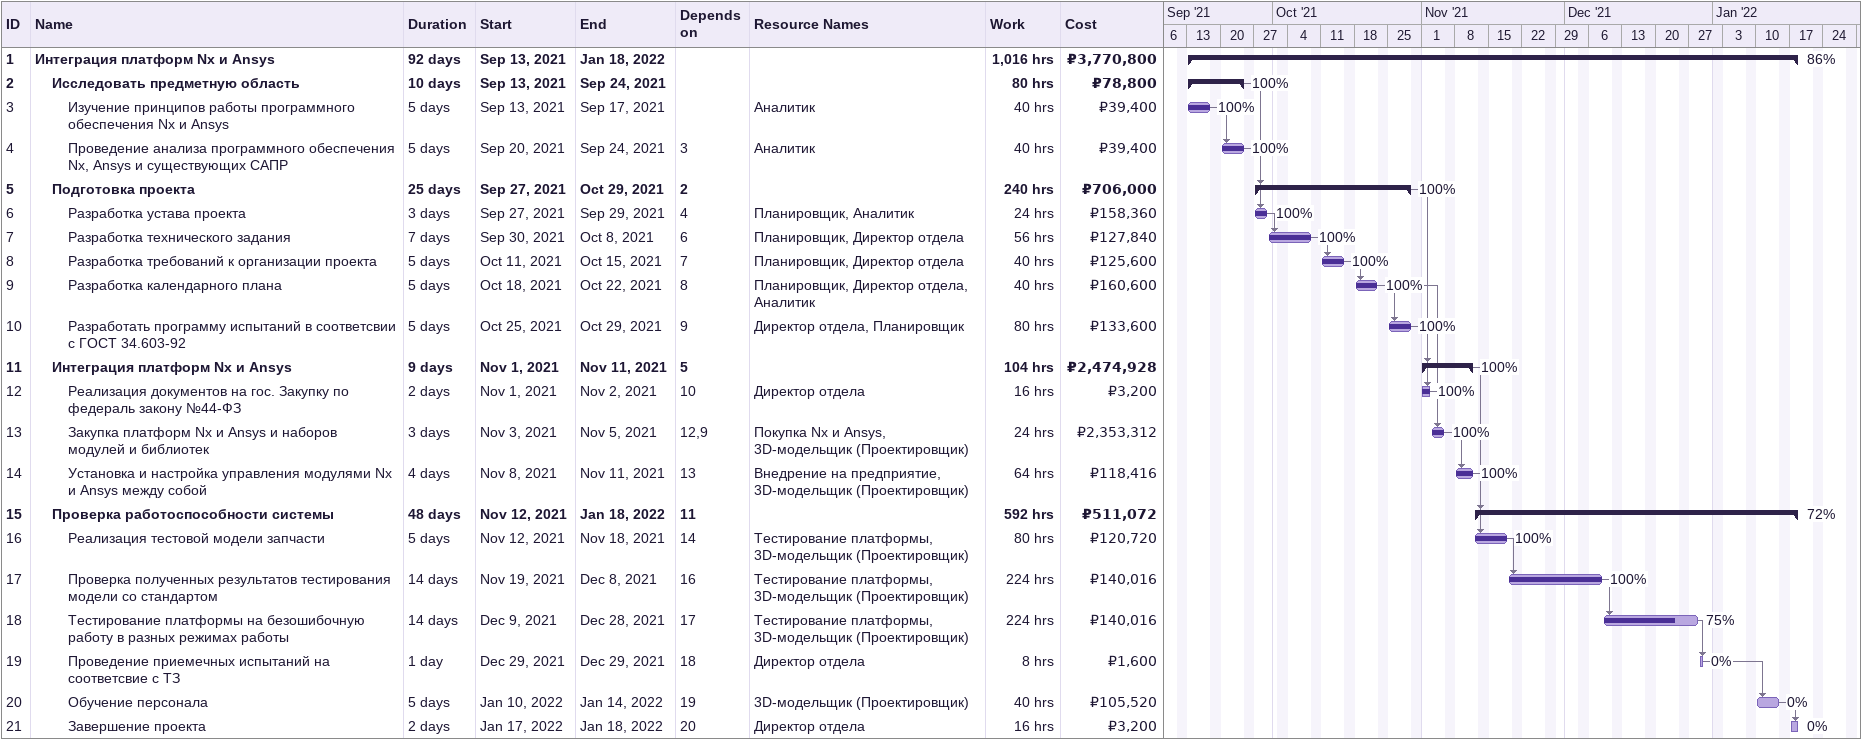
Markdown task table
| ID | Level | Task | Duration | Start | Finish | Predecessors | Resources | % complete | Work (h) | Cost (₽) |
|---|---|---|---|---|---|---|---|---|---|---|
| 1 | 1 | **Интеграция платформ Nx и Ansys** | 92d | 2021-09-13 | 2022-01-18 |  |  | 86 | 1016 | 3770800 |
| 2 | 2 | **Исследовать предметную область** | 10d | 2021-09-13 | 2021-09-24 |  |  | 100 | 80 | 78800 |
| 3 | 3 | Изучение принципов работы программного обеспечения Nx и Ansys | 5d | 2021-09-13 | 2021-09-17 |  | Аналитик | 100 | 40 | 39400 |
| 4 | 3 | Проведение анализа программного обеспечения Nx, Ansys и существующих САПР | 5d | 2021-09-20 | 2021-09-24 | 3 | Аналитик | 100 | 40 | 39400 |
| 5 | 2 | **Подготовка проекта** | 25d | 2021-09-27 | 2021-10-29 | 2 |  | 100 | 240 | 706000 |
| 6 | 3 | Разработка устава проекта | 3d | 2021-09-27 | 2021-09-29 | 4 | Планировщик, Аналитик | 100 | 24 | 158360 |
| 7 | 3 | Разработка технического задания | 7d | 2021-09-30 | 2021-10-08 | 6 | Планировщик, Директор отдела | 100 | 56 | 127840 |
| 8 | 3 | Разработка требований к организации проекта | 5d | 2021-10-11 | 2021-10-15 | 7 | Планировщик, Директор отдела | 100 | 40 | 125600 |
| 9 | 3 | Разработка календарного плана | 5d | 2021-10-18 | 2021-10-22 | 8 | Планировщик, Директор отдела, Аналитик | 100 | 40 | 160600 |
| 10 | 3 | Разработать программу испытаний в соответсвии с ГОСТ 34.603-92 | 5d | 2021-10-25 | 2021-10-29 | 9 | Директор отдела, Планировщик | 100 | 80 | 133600 |
| 11 | 2 | **Интеграция платформ Nx и Ansys** | 9d | 2021-11-01 | 2021-11-11 | 5 |  | 100 | 104 | 2474928 |
| 12 | 3 | Реализация документов на гос. Закупку по федераль закону №44-ФЗ | 2d | 2021-11-01 | 2021-11-02 | 10 | Директор отдела | 100 | 16 | 3200 |
| 13 | 3 | Закупка платформ Nx и Ansys и наборов модулей и библиотек | 3d | 2021-11-03 | 2021-11-05 | 12, 9 | Покупка Nx и Ansys, 3D-модельщик (Проектировщик) | 100 | 24 | 2353312 |
| 14 | 3 | Установка и настройка управления модулями Nx и Ansys между собой | 4d | 2021-11-08 | 2021-11-11 | 13 | Внедрение на предприятие, 3D-модельщик (Проектировщик) | 100 | 64 | 118416 |
| 15 | 2 | **Проверка работоспособности системы** | 48d | 2021-11-12 | 2022-01-18 | 11 |  | 72 | 592 | 511072 |
| 16 | 3 | Реализация тестовой модели запчасти | 5d | 2021-11-12 | 2021-11-18 | 14 | Тестирование платформы, 3D-модельщик (Проектировщик) | 100 | 80 | 120720 |
| 17 | 3 | Проверка полученных результатов тестирования модели со стандартом | 14d | 2021-11-19 | 2021-12-08 | 16 | Тестирование платформы, 3D-модельщик (Проектировщик) | 100 | 224 | 140016 |
| 18 | 3 | Тестирование платформы на безошибочную работу в разных режимах работы | 14d | 2021-12-09 | 2021-12-28 | 17 | Тестирование платформы, 3D-модельщик (Проектировщик) | 75 | 224 | 140016 |
| 19 | 3 | Проведение приемечных испытаний на соответсвие с ТЗ | 1d | 2021-12-29 | 2021-12-29 | 18 | Директор отдела | 0 | 8 | 1600 |
| 20 | 3 | Обучение персонала | 5d | 2022-01-10 | 2022-01-14 | 19 | 3D-модельщик (Проектировщик) | 0 | 40 | 105520 |
| 21 | 3 | Завершение проекта | 2d | 2022-01-17 | 2022-01-18 | 20 | Директор отдела | 0 | 16 | 3200 |
